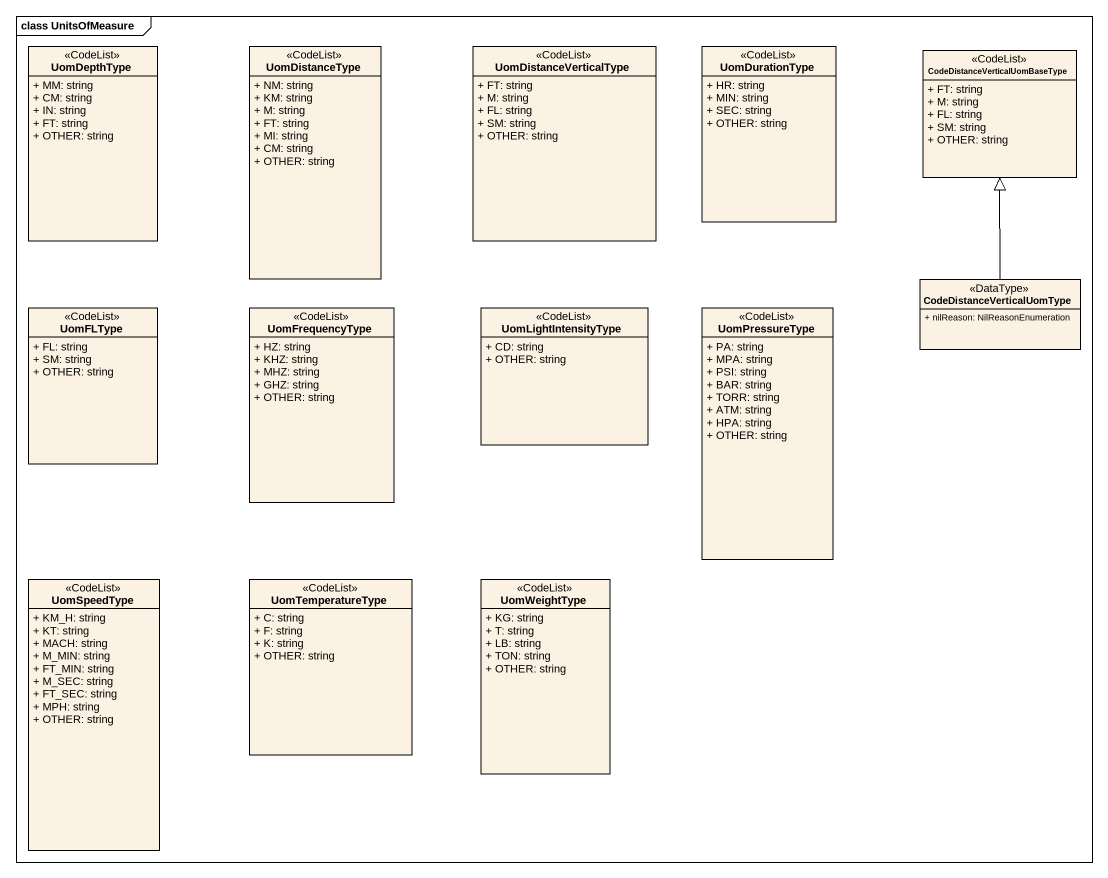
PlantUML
@startuml
mainframe class UnitsOfMeasure
hide circle
hide empty members
skinparam classAttributeIconSize 0
class UomDepthType <<CodeList>> {
  + MM: string
  + CM: string
  + IN: string
  + FT: string
  + OTHER: string
}
class UomDistanceType <<CodeList>> {
  + NM: string
  + KM: string
  + M: string
  + FT: string
  + MI: string
  + CM: string
  + OTHER: string
}
class UomDistanceVerticalType <<CodeList>> {
  + FT: string
  + M: string
  + FL: string
  + SM: string
  + OTHER: string
}
class UomDurationType <<CodeList>> {
  + HR: string
  + MIN: string
  + SEC: string
  + OTHER: string
}
class "CodeDistanceVerticalUomBaseType" as CodeDistanceVerticalUomBaseT <<CodeList>> {
  + FT: string
  + M: string
  + FL: string
  + SM: string
  + OTHER: string
}
class CodeDistanceVerticalUomType <<DataType>> {
  + nilReason: NilReasonEnumeration
}
class UomFLType <<CodeList>> {
  + FL: string
  + SM: string
  + OTHER: string
}
class UomFrequencyType <<CodeList>> {
  + HZ: string
  + KHZ: string
  + MHZ: string
  + GHZ: string
  + OTHER: string
}
class UomLightIntensityType <<CodeList>> {
  + CD: string
  + OTHER: string
}
class UomPressureType <<CodeList>> {
  + PA: string
  + MPA: string
  + PSI: string
  + BAR: string
  + TORR: string
  + ATM: string
  + HPA: string
  + OTHER: string
}
class UomSpeedType <<CodeList>> {
  + KM_H: string
  + KT: string
  + MACH: string
  + M_MIN: string
  + FT_MIN: string
  + M_SEC: string
  + FT_SEC: string
  + MPH: string
  + OTHER: string
}
class UomTemperatureType <<CodeList>> {
  + C: string
  + F: string
  + K: string
  + OTHER: string
}
class UomWeightType <<CodeList>> {
  + KG: string
  + T: string
  + LB: string
  + TON: string
  + OTHER: string
}
CodeDistanceVerticalUomType -up-|> CodeDistanceVerticalUomBaseT
@enduml
